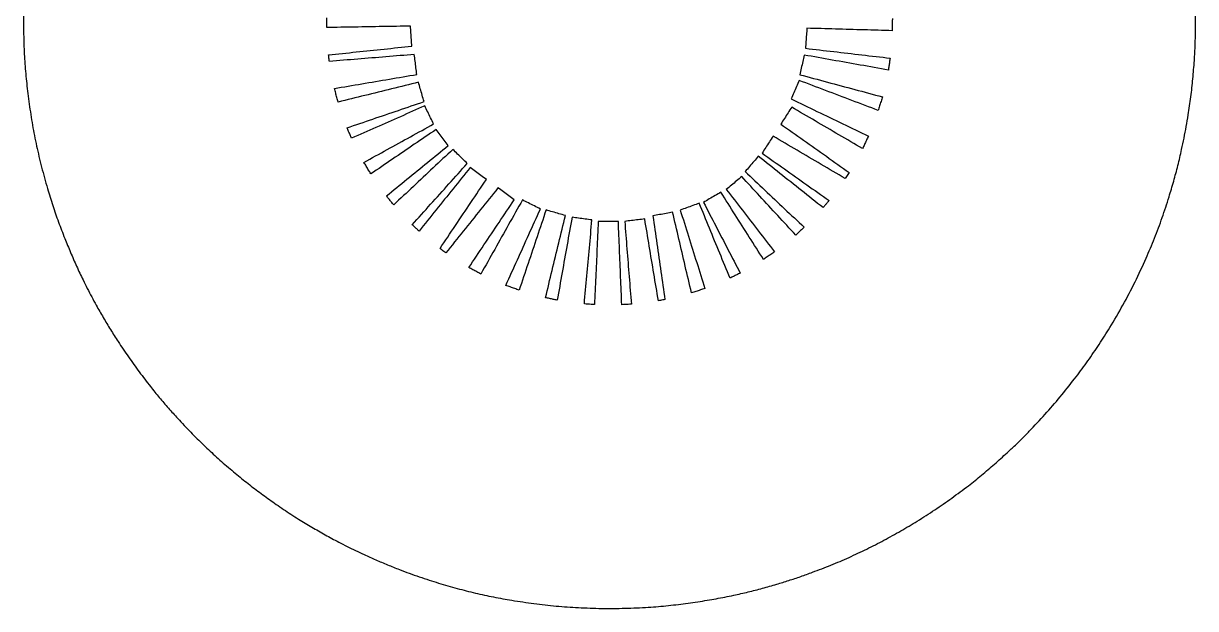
# Model space of a CAD drawing. Extents: x 12 to 289, y 40 to 316.
# Drawn here: x 12.1 to 288.7, y 39.7 to 177.6 of the extents above; entities that cross this region are included whole.
import ezdxf

# ---------------------------------------------------------------- set-up
doc = ezdxf.new("R2010")
doc.units = 0
doc.layers.get('0').update_dxf_attribs({"linetype": 'CONTINUOUS'})

msp = doc.modelspace()

# ---------------------------------------------------------------- linework, layer by layer
at = {"color": 7}
for points, knots in [([(12.183054, 181.277542), (12.168204, 180.588165), (12.138511, 179.209734), (12.135871, 177.141296), (12.16311, 175.762833), (12.176732, 175.073451)], [0, 0, 0, 0, 2.06858, 4.136194, 6.204707, 6.204707, 6.204707, 6.204707]), ([(288.414178, 168.862022), (288.486809, 170.126312), (288.632056, 172.65465), (288.705976, 176.45303), (288.682658, 178.984789), (288.671, 180.250536)], [0, 0, 0, 0, 3.798865, 7.597002, 11.39434, 11.39434, 11.39434, 11.39434]), ([(83.701749, 176.649098), (83.701749, 176.899499), (83.701749, 177.400279), (83.701749, 178.151461), (83.701749, 178.652241), (83.701749, 178.902642)], [0, 0, 0, 0, 0.751202, 1.502342, 2.253544, 2.253544, 2.253544, 2.253544]), ([(217.15222, 178.776207), (217.14968, 178.457292), (217.144598, 177.819317), (217.136983, 176.862489), (217.131901, 176.224576), (217.12936, 175.905724)], [0, 0, 0, 0, 0.956774, 1.913987, 2.870573, 2.870573, 2.870573, 2.870573]), ([(12.176732, 175.073451), (12.221093, 173.5167), (12.309811, 170.403383), (12.62765, 165.74079), (12.98579, 162.647092), (13.164848, 161.100347)], [0, 0, 0, 0, 4.671949, 9.343341, 14.014108, 14.014108, 14.014108, 14.014108]), ([(103.476778, 176.988047), (101.279809, 176.950817), (96.885655, 176.876354), (90.293984, 176.763032), (85.89928, 176.687078), (83.701749, 176.649098)], [0, 0, 0, 0, 6.591854, 13.184355, 19.777934, 19.777934, 19.777934, 19.777934]), ([(103.762669, 172.256027), (103.730749, 172.782054), (103.666921, 173.833908), (103.572355, 175.411292), (103.508629, 176.462584), (103.476778, 176.988047)], [0, 0, 0, 0, 1.580984, 3.161366, 4.740648, 4.740648, 4.740648, 4.740648]), ([(196.997884, 176.482304), (196.960106, 175.956842), (196.884523, 174.905556), (196.772233, 173.328166), (196.696706, 172.276311), (196.658936, 171.750284)], [0, 0, 0, 0, 1.580455, 3.162, 4.744144, 4.744144, 4.744144, 4.744144]), ([(217.12936, 175.905724), (214.892223, 175.969787), (210.418303, 176.097901), (203.707812, 176.290102), (199.234457, 176.418239), (196.997884, 176.482304)], [0, 0, 0, 0, 6.714163, 13.42726, 20.139731, 20.139731, 20.139731, 20.139731]), ([(84.129033, 170.207658), (86.310228, 170.43525), (90.673011, 170.890476), (97.217553, 171.573301), (101.580909, 172.028446), (103.762669, 172.256027)], [0, 0, 0, 0, 6.579108, 13.159407, 19.740199, 19.740199, 19.740199, 19.740199]), ([(196.658936, 171.750284), (198.876966, 171.49334), (203.313191, 170.979431), (209.968129, 170.210097), (214.40501, 169.697473), (216.623618, 169.441142)], [0, 0, 0, 0, 6.698589, 13.397679, 20.097778, 20.097778, 20.097778, 20.097778]), ([(84.318687, 168.659669), (84.297613, 168.831661), (84.255464, 169.175665), (84.192256, 169.691662), (84.150107, 170.035666), (84.129033, 170.207658)], [0, 0, 0, 0, 0.519834, 1.03973, 1.559563, 1.559563, 1.559563, 1.559563]), ([(104.361827, 170.295993), (102.134749, 170.113953), (97.680793, 169.74989), (90.999785, 169.203972), (86.545772, 168.841107), (84.318687, 168.659669)], [0, 0, 0, 0, 6.703515, 13.406432, 20.109824, 20.109824, 20.109824, 20.109824]), ([(196.350467, 170.159398), (196.235952, 169.645174), (196.006895, 168.616607), (195.66483, 167.072979), (195.437276, 166.043576), (195.32346, 165.528696)], [0, 0, 0, 0, 1.580461, 3.16129, 4.743222, 4.743222, 4.743222, 4.743222]), ([(216.211291, 166.636418), (214.004493, 167.027727), (209.591005, 167.810327), (202.970881, 168.985506), (198.557328, 169.76809), (196.350467, 170.159398)], [0, 0, 0, 0, 6.723671, 13.447008, 20.170864, 20.170864, 20.170864, 20.170864]), ([(216.623618, 169.441142), (216.577412, 169.12949), (216.485029, 168.506383), (216.347853, 167.571435), (216.25682, 166.948149), (216.211291, 166.636418)], [0, 0, 0, 0, 0.945177, 1.889755, 2.834872, 2.834872, 2.834872, 2.834872]), ([(286.974844, 156.054778), (287.18645, 157.471525), (287.609666, 160.30506), (288.081908, 164.5775), (288.303421, 167.433846), (288.414178, 168.862022)], [0, 0, 0, 0, 4.297115, 8.594357, 12.891619, 12.891619, 12.891619, 12.891619]), ([(85.520107, 162.289067), (87.678488, 162.65509), (91.995465, 163.387172), (98.470668, 164.486188), (102.787645, 165.21827), (104.946027, 165.584293)], [0, 0, 0, 0, 6.567591, 13.135832, 19.703423, 19.703423, 19.703423, 19.703423]), ([(105.325616, 163.750696), (103.221601, 163.229889), (99.013811, 162.188336), (92.701871, 160.626779), (88.494149, 159.585205), (86.390198, 159.064396)], [0, 0, 0, 0, 6.502543, 13.004342, 19.506703, 19.506703, 19.506703, 19.506703]), ([(106.660809, 159.190831), (106.512455, 159.697511), (106.215752, 160.710851), (105.770699, 162.230809), (105.473973, 163.24408), (105.325616, 163.750696)], [0, 0, 0, 0, 1.583856, 3.167651, 4.751327, 4.751327, 4.751327, 4.751327]), ([(195.171907, 164.178262), (194.963812, 163.693524), (194.547654, 162.724123), (193.924461, 161.269529), (193.508304, 160.300127), (193.300209, 159.815389)], [0, 0, 0, 0, 1.582553, 3.164859, 4.747412, 4.747412, 4.747412, 4.747412]), ([(213.831593, 157.089122), (211.758541, 157.87654), (207.612208, 159.451462), (201.392235, 161.814305), (197.245501, 163.390219), (195.171907, 164.178262)], [0, 0, 0, 0, 6.652682, 13.306091, 19.960957, 19.960957, 19.960957, 19.960957]), ([(195.32346, 165.528696), (197.486956, 164.948528), (201.814351, 163.788085), (208.30556, 162.046558), (212.633572, 160.886313), (214.79764, 160.306173)], [0, 0, 0, 0, 6.719805, 13.440862, 20.162302, 20.162302, 20.162302, 20.162302]), ([(13.164848, 161.100347), (13.389531, 159.440094), (13.838869, 156.119789), (14.68867, 151.164422), (15.425972, 147.896025), (15.794595, 146.261949)], [0, 0, 0, 0, 5.026092, 10.051577, 15.076312, 15.076312, 15.076312, 15.076312]), ([(86.390198, 159.064396), (86.293384, 159.422639), (86.09976, 160.139113), (85.810519, 161.214217), (85.616917, 161.930759), (85.520107, 162.289067)], [0, 0, 0, 0, 1.113285, 2.226528, 3.339994, 3.339994, 3.339994, 3.339994]), ([(88.507147, 153.00198), (90.524445, 153.689757), (94.558827, 155.065237), (100.610351, 157.127298), (104.644087, 158.50302), (106.660809, 159.190831)], [0, 0, 0, 0, 6.393962, 12.787248, 19.179607, 19.179607, 19.179607, 19.179607]), ([(106.812644, 158.179064), (104.896423, 157.329125), (101.063894, 155.629208), (95.315501, 153.078404), (91.482895, 151.378519), (89.566609, 150.528584)], [0, 0, 0, 0, 6.288776, 12.577838, 18.866785, 18.866785, 18.866785, 18.866785]), ([(108.921973, 153.920049), (108.687595, 154.393237), (108.218776, 155.33974), (107.515882, 156.759519), (107.047028, 157.705941), (106.812644, 158.179064)], [0, 0, 0, 0, 1.584161, 3.168742, 4.752734, 4.752734, 4.752734, 4.752734]), ([(193.401527, 157.878216), (193.116404, 157.434744), (192.546114, 156.547731), (191.689846, 155.217796), (191.119556, 154.330782), (190.834433, 153.887311)], [0, 0, 0, 0, 1.581662, 3.163576, 4.745238, 4.745238, 4.745238, 4.745238]), ([(193.300209, 159.815389), (195.323554, 158.84071), (199.370291, 156.891328), (205.439853, 153.966254), (209.486476, 152.016704), (211.509751, 151.041947)], [0, 0, 0, 0, 6.737605, 13.475368, 20.212885, 20.212885, 20.212885, 20.212885]), ([(210.11896, 148.103167), (208.261108, 149.189178), (204.545622, 151.361073), (198.97355, 154.620116), (195.258791, 156.792227), (193.401527, 157.878216)], [0, 0, 0, 0, 6.45595, 12.911147, 19.365541, 19.365541, 19.365541, 19.365541]), ([(214.79764, 160.306173), (214.690424, 159.948698), (214.475981, 159.233716), (214.153252, 158.16158), (213.93881, 157.446597), (213.831593, 157.089122)], [0, 0, 0, 0, 1.119622, 2.239346, 3.358968, 3.358968, 3.358968, 3.358968]), ([(285.411333, 147.888396), (285.600424, 148.792664), (285.978637, 150.60136), (286.511446, 153.321729), (286.820379, 155.143765), (286.974844, 156.054778)], [0, 0, 0, 0, 2.771495, 5.543473, 8.315419, 8.315419, 8.315419, 8.315419]), ([(89.566609, 150.528584), (89.448792, 150.803422), (89.213198, 151.353002), (88.860594, 152.177703), (88.624969, 152.727207), (88.507147, 153.00198)], [0, 0, 0, 0, 0.897079, 1.793846, 2.690752, 2.690752, 2.690752, 2.690752]), ([(92.475191, 144.853378), (94.302679, 145.860792), (97.957517, 147.875545), (103.439605, 150.898084), (107.09448, 152.912707), (108.921973, 153.920049)], [0, 0, 0, 0, 6.2603, 12.520131, 18.78034, 18.78034, 18.78034, 18.78034]), ([(109.490933, 152.600096), (107.782088, 151.438364), (104.364325, 149.114851), (99.237704, 145.62906), (95.820308, 143.304442), (94.111516, 142.142069)], [0, 0, 0, 0, 6.199028, 12.398321, 18.598301, 18.598301, 18.598301, 18.598301]), ([(112.328678, 148.798844), (112.013357, 149.221164), (111.382702, 150.06582), (110.436861, 151.332959), (109.806248, 152.177709), (109.490933, 152.600096)], [0, 0, 0, 0, 1.581149, 3.16236, 4.743659, 4.743659, 4.743659, 4.743659]), ([(189.000836, 151.026989), (188.714207, 150.583538), (188.141014, 149.696736), (187.281683, 148.366594), (186.709573, 147.479521), (186.423582, 147.036084)], [0, 0, 0, 0, 1.584059, 3.16776, 4.750743, 4.750743, 4.750743, 4.750743]), ([(206.039438, 141.052127), (204.146037, 142.160516), (200.359434, 144.37718), (194.679436, 147.701342), (190.893637, 149.918478), (189.000836, 151.026989)], [0, 0, 0, 0, 6.581902, 13.163118, 19.743653, 19.743653, 19.743653, 19.743653]), ([(211.509751, 151.041947), (211.354779, 150.715525), (211.044835, 150.062681), (210.581802, 149.08282), (210.273202, 148.429637), (210.11896, 148.103167)], [0, 0, 0, 0, 1.084024, 2.168048, 3.251266, 3.251266, 3.251266, 3.251266]), ([(97.786331, 136.950027), (99.402209, 138.266591), (102.633781, 140.899569), (107.481277, 144.849116), (110.712806, 147.48221), (112.328678, 148.798844)], [0, 0, 0, 0, 6.25297, 12.505225, 18.758314, 18.758314, 18.758314, 18.758314]), ([(113.45164, 147.913513), (111.900639, 146.460174), (108.798728, 143.553578), (104.146406, 139.193013), (101.044494, 136.286418), (99.493493, 134.833078)], [0, 0, 0, 0, 6.376535, 12.752701, 19.129236, 19.129236, 19.129236, 19.129236]), ([(116.850724, 144.592887), (116.473051, 144.961939), (115.717807, 145.69994), (114.584383, 146.80641), (113.829245, 147.544455), (113.45164, 147.913513)], [0, 0, 0, 0, 1.58415, 3.167861, 4.751877, 4.751877, 4.751877, 4.751877]), ([(186.423582, 147.036084), (188.177139, 145.79507), (191.684344, 143.312977), (196.945627, 139.589959), (200.453609, 137.108318), (202.207707, 135.867422)], [0, 0, 0, 0, 6.444819, 12.889976, 19.335915, 19.335915, 19.335915, 19.335915]), ([(282.442356, 136.717193), (282.813499, 137.947428), (283.555675, 140.407534), (284.548426, 144.132528), (285.123705, 146.63647), (285.411333, 147.888396)], [0, 0, 0, 0, 3.85486, 7.708581, 11.562024, 11.562024, 11.562024, 11.562024]), ([(15.794595, 146.261949), (16.004215, 145.413748), (16.42345, 143.717373), (17.090381, 141.182083), (17.571987, 139.502094), (17.812822, 138.661987)], [0, 0, 0, 0, 2.621151, 5.242221, 7.863998, 7.863998, 7.863998, 7.863998]), ([(94.111516, 142.142069), (93.929617, 142.443623), (93.566032, 143.046377), (93.021074, 143.950439), (92.65714, 144.552418), (92.475191, 144.853378)], [0, 0, 0, 0, 1.056503, 2.111768, 3.166821, 3.166821, 3.166821, 3.166821]), ([(103.878944, 130.154116), (105.320347, 131.758402), (108.203059, 134.966871), (112.52661, 139.780131), (115.409322, 142.9886), (116.850724, 144.592887)], [0, 0, 0, 0, 6.470116, 12.939809, 19.409925, 19.409925, 19.409925, 19.409925]), ([(185.530913, 146.292429), (185.185487, 145.892866), (184.494798, 145.093927), (183.45971, 143.89497), (182.769925, 143.095684), (182.425058, 142.696071)], [0, 0, 0, 0, 1.584528, 3.168311, 4.751855, 4.751855, 4.751855, 4.751855]), ([(200.799136, 134.19328), (199.102719, 135.537267), (195.709564, 138.225495), (190.619997, 142.258343), (187.227269, 144.947738), (185.530913, 146.292429)], [0, 0, 0, 0, 6.492855, 12.986942, 19.480966, 19.480966, 19.480966, 19.480966]), ([(117.53596, 143.644338), (116.196231, 141.978509), (113.516663, 138.646713), (109.496604, 133.649587), (106.816962, 130.317737), (105.477169, 128.651847)], [0, 0, 0, 0, 6.413169, 12.826869, 19.240302, 19.240302, 19.240302, 19.240302]), ([(121.362611, 140.831993), (120.937637, 141.144144), (120.087412, 141.768649), (118.812222, 142.706588), (117.96149, 143.331674), (117.53596, 143.644338)], [0, 0, 0, 0, 1.581887, 3.164809, 4.748952, 4.748952, 4.748952, 4.748952]), ([(181.610847, 141.517511), (181.207666, 141.176864), (180.401228, 140.495504), (179.191137, 139.474119), (178.384656, 138.792873), (177.981469, 138.452296)], [0, 0, 0, 0, 1.583464, 3.167229, 4.750572, 4.750572, 4.750572, 4.750572]), ([(194.342173, 127.71882), (192.927589, 129.252231), (190.098494, 132.318974), (185.854926, 136.91873), (183.025481, 139.984648), (181.610847, 141.517511)], [0, 0, 0, 0, 6.25872, 12.517118, 18.774732, 18.774732, 18.774732, 18.774732]), ([(182.425058, 142.696071), (183.972115, 141.235922), (187.0664, 138.315461), (191.708194, 133.934234), (194.802917, 131.013141), (196.350467, 129.552418)], [0, 0, 0, 0, 6.381911, 12.76453, 19.148698, 19.148698, 19.148698, 19.148698]), ([(206.957507, 142.483558), (206.855489, 142.324424), (206.651561, 142.006324), (206.345187, 141.529406), (206.141384, 141.211266), (206.039438, 141.052127)], [0, 0, 0, 0, 0.56708, 1.133564, 1.700543, 1.700543, 1.700543, 1.700543]), ([(17.812822, 138.661987), (18.213413, 137.341067), (19.014678, 134.698953), (20.383989, 130.789216), (21.385464, 128.216208), (21.886192, 126.929727)], [0, 0, 0, 0, 4.140642, 8.282149, 12.423508, 12.423508, 12.423508, 12.423508]), ([(110.424242, 124.542127), (111.639711, 126.352086), (114.070596, 129.971927), (117.716258, 135.402193), (120.147143, 139.022034), (121.362611, 140.831993)], [0, 0, 0, 0, 6.540631, 13.080982, 19.621612, 19.621612, 19.621612, 19.621612]), ([(124.104118, 138.823982), (122.737788, 137.125506), (120.005277, 133.728738), (115.906488, 128.633389), (113.174019, 125.236523), (111.807696, 123.53798)], [0, 0, 0, 0, 6.539502, 13.078299, 19.617947, 19.617947, 19.617947, 19.617947]), ([(127.930769, 136.009098), (127.505645, 136.321903), (126.655298, 136.947585), (125.379428, 137.885447), (124.529175, 138.511171), (124.104118, 138.823982)], [0, 0, 0, 0, 1.583414, 3.167194, 4.750456, 4.750456, 4.750456, 4.750456]), ([(177.981469, 138.452296), (179.246038, 136.819939), (181.775248, 133.555133), (185.568535, 128.657653), (188.097787, 125.392943), (189.362362, 123.760653)], [0, 0, 0, 0, 6.194637, 12.38962, 18.584108, 18.584108, 18.584108, 18.584108]), ([(99.493493, 134.833078), (99.303767, 135.068261), (98.924319, 135.538618), (98.35527, 136.244272), (97.975981, 136.71477), (97.786331, 136.950027)], [0, 0, 0, 0, 0.906512, 1.812995, 2.719536, 2.719536, 2.719536, 2.719536]), ([(117.230031, 120.075678), (118.418692, 121.846074), (120.796086, 125.386973), (124.362768, 130.698267), (126.741394, 134.23876), (127.930769, 136.009098)], [0, 0, 0, 0, 6.397262, 12.794908, 19.193219, 19.193219, 19.193219, 19.193219]), ([(129.865402, 136.001478), (128.776875, 134.05994), (126.599731, 130.176703), (123.332723, 124.352361), (121.154413, 120.469461), (120.065236, 118.527971)], [0, 0, 0, 0, 6.677586, 13.355724, 20.034138, 20.034138, 20.034138, 20.034138]), ([(134.101558, 133.859411), (133.631174, 134.097815), (132.69039, 134.57463), (131.278246, 135.28847), (130.336419, 135.763774), (129.865402, 136.001478)], [0, 0, 0, 0, 1.582049, 3.164148, 4.746943, 4.746943, 4.746943, 4.746943]), ([(176.701873, 137.804596), (176.245182, 137.540991), (175.332005, 137.0139), (173.961978, 136.223414), (173.048839, 135.696195), (172.592153, 135.432518)], [0, 0, 0, 0, 1.581925, 3.163142, 4.745161, 4.745161, 4.745161, 4.745161]), ([(186.747291, 121.972493), (185.631208, 123.731739), (183.399134, 127.250084), (180.050273, 132.527204), (177.818034, 136.045422), (176.701873, 137.804596)], [0, 0, 0, 0, 6.250221, 12.499927, 18.75009, 18.75009, 18.75009, 18.75009]), ([(202.207707, 135.867422), (202.051149, 135.681181), (201.738176, 135.308869), (201.269295, 134.75028), (200.955819, 134.378904), (200.799136, 134.19328)], [0, 0, 0, 0, 0.729908, 1.459149, 2.187882, 2.187882, 2.187882, 2.187882]), ([(277.028769, 122.238064), (277.703821, 123.818392), (279.054007, 126.979236), (280.861009, 131.810072), (281.915261, 135.081551), (282.442356, 136.717193)], [0, 0, 0, 0, 5.155008, 10.31063, 15.465641, 15.465641, 15.465641, 15.465641]), ([(125.970453, 115.864922), (126.874032, 117.86433), (128.681091, 121.862929), (131.391167, 127.861224), (133.198057, 131.859933), (134.101558, 133.859411)], [0, 0, 0, 0, 6.582308, 13.163901, 19.746303, 19.746303, 19.746303, 19.746303]), ([(135.447193, 133.631658), (134.740871, 131.530021), (133.32831, 127.326999), (131.210489, 121.022569), (129.797831, 116.820165), (129.091549, 114.7191)], [0, 0, 0, 0, 6.651459, 13.302124, 19.951919, 19.951919, 19.951919, 19.951919]), ([(140.007058, 132.311422), (139.500401, 132.458157), (138.487119, 132.751618), (136.967159, 133.19168), (135.953853, 133.484997), (135.447193, 133.631658)], [0, 0, 0, 0, 1.582431, 3.164767, 4.747145, 4.747145, 4.747145, 4.747145]), ([(165.31336, 133.118296), (164.794225, 133.020554), (163.756203, 132.825119), (162.199192, 132.532), (161.161108, 132.337729), (160.642018, 132.240584)], [0, 0, 0, 0, 1.584769, 3.168779, 4.753085, 4.753085, 4.753085, 4.753085]), ([(169.762029, 114.076762), (169.267824, 116.192566), (168.279449, 120.424027), (166.795719, 126.771008), (165.80749, 131.002489), (165.31336, 133.118296)], [0, 0, 0, 0, 6.518264, 13.036079, 19.5543, 19.5543, 19.5543, 19.5543]), ([(171.580387, 135.220004), (171.084495, 135.04056), (170.092595, 134.681628), (168.604302, 134.144702), (167.612373, 133.785911), (167.116478, 133.60654)], [0, 0, 0, 0, 1.58208, 3.164536, 4.746552, 4.746552, 4.746552, 4.746552]), ([(167.116478, 133.60654), (167.761611, 131.552674), (169.051944, 127.444729), (170.98795, 121.283107), (172.278141, 117.175136), (172.9232, 115.121267)], [0, 0, 0, 0, 6.45841, 12.917491, 19.375845, 19.375845, 19.375845, 19.375845]), ([(178.85156, 117.564464), (178.043768, 119.526213), (176.428157, 123.449777), (174.003789, 129.334692), (172.388178, 133.258256), (171.580387, 135.220004)], [0, 0, 0, 0, 6.364658, 12.729531, 19.094189, 19.094189, 19.094189, 19.094189]), ([(172.592153, 135.432518), (173.554666, 133.579539), (175.47967, 129.873626), (178.366397, 124.314293), (180.291532, 120.608415), (181.254118, 118.755442)], [0, 0, 0, 0, 6.264155, 12.528163, 18.792405, 18.792405, 18.792405, 18.792405]), ([(105.477169, 128.651847), (105.299541, 128.818779), (104.944382, 129.152551), (104.411953, 129.65364), (104.056648, 129.987259), (103.878944, 130.154116)], [0, 0, 0, 0, 0.731276, 1.462146, 2.19343, 2.19343, 2.19343, 2.19343]), ([(135.320758, 112.94872), (135.841063, 115.100144), (136.881699, 119.403098), (138.444135, 125.857251), (139.486082, 130.160024), (140.007058, 132.311422)], [0, 0, 0, 0, 6.640338, 13.281002, 19.921738, 19.921738, 19.921738, 19.921738]), ([(141.572544, 131.916876), (141.184078, 129.745226), (140.407114, 125.401756), (139.242779, 118.885876), (138.465952, 114.541818), (138.077504, 112.3696)], [0, 0, 0, 0, 6.618363, 13.237243, 19.857273, 19.857273, 19.857273, 19.857273]), ([(146.274084, 131.274538), (145.751449, 131.34606), (144.70639, 131.489076), (143.139107, 131.70244), (142.094615, 131.845413), (141.572544, 131.916876)], [0, 0, 0, 0, 1.582521, 3.164398, 4.745216, 4.745216, 4.745216, 4.745216]), ([(144.481127, 111.494429), (144.680098, 113.692256), (145.078039, 118.087883), (145.675364, 124.681282), (146.074511, 129.076783), (146.274084, 131.274538)], [0, 0, 0, 0, 6.620445, 13.24081, 19.861204, 19.861204, 19.861204, 19.861204]), ([(147.758856, 130.905391), (147.660876, 128.728928), (147.464933, 124.37634), (147.169518, 117.847895), (146.972186, 113.495909), (146.873524, 111.320016)], [0, 0, 0, 0, 6.536003, 13.070988, 19.605376, 19.605376, 19.605376, 19.605376]), ([(152.510913, 130.887611), (151.982586, 130.889461), (150.926328, 130.893159), (149.342312, 130.89984), (148.286618, 130.903541), (147.758856, 130.905391)], [0, 0, 0, 0, 1.584991, 3.168793, 4.752091, 4.752091, 4.752091, 4.752091]), ([(153.315247, 111.294616), (153.22588, 113.471964), (153.047165, 117.826242), (152.779036, 124.35724), (152.600285, 128.71089), (152.510913, 130.887611)], [0, 0, 0, 0, 6.537544, 13.073834, 19.609498, 19.609498, 19.609498, 19.609498]), ([(158.729962, 131.519789), (158.205593, 131.455724), (157.156856, 131.327596), (155.583749, 131.135402), (154.535011, 131.007273), (154.010642, 130.943209)], [0, 0, 0, 0, 1.584804, 3.169607, 4.754411, 4.754411, 4.754411, 4.754411]), ([(154.010642, 130.943209), (154.183614, 128.77411), (154.529563, 124.435856), (155.049596, 117.92853), (155.395538, 113.590213), (155.568509, 111.421051)], [0, 0, 0, 0, 6.527953, 13.056077, 19.584218, 19.584218, 19.584218, 19.584218]), ([(161.947013, 112.220304), (161.589554, 114.36497), (160.87467, 118.654094), (159.802469, 125.087281), (159.087442, 129.375754), (158.729962, 131.519789)], [0, 0, 0, 0, 6.522753, 13.044877, 19.565774, 19.565774, 19.565774, 19.565774]), ([(160.642018, 132.240584), (160.958184, 130.047883), (161.590519, 125.662462), (162.538881, 119.084318), (163.171216, 114.698897), (163.487382, 112.506196)], [0, 0, 0, 0, 6.646136, 13.292325, 19.93846, 19.93846, 19.93846, 19.93846]), ([(196.350467, 129.552418), (196.127189, 129.349048), (195.680561, 128.942241), (195.01168, 128.330438), (194.565401, 127.922746), (194.342173, 127.71882)], [0, 0, 0, 0, 0.906039, 1.812381, 2.719435, 2.719435, 2.719435, 2.719435]), ([(21.886192, 126.929727), (22.336665, 125.828999), (23.237536, 123.627728), (24.662296, 120.356618), (25.685687, 118.210032), (26.197306, 117.136898)], [0, 0, 0, 0, 3.568004, 7.13541, 10.701757, 10.701757, 10.701757, 10.701757]), ([(111.807696, 123.53798), (111.653605, 123.649406), (111.345581, 123.872145), (110.884917, 124.207532), (110.577729, 124.430647), (110.424242, 124.542127)], [0, 0, 0, 0, 0.570471, 1.14036, 1.709461, 1.709461, 1.709461, 1.709461]), ([(189.362362, 123.760653), (189.072207, 123.561818), (188.491701, 123.164012), (187.619526, 122.568667), (187.038113, 122.17127), (186.747291, 121.972493)], [0, 0, 0, 0, 1.055238, 2.111192, 3.167983, 3.167983, 3.167983, 3.167983]), ([(268.44752, 105.89006), (269.497655, 107.654083), (271.597916, 111.18211), (274.465454, 116.637052), (276.174272, 120.370932), (277.028769, 122.238064)], [0, 0, 0, 0, 6.158204, 12.316346, 18.475758, 18.475758, 18.475758, 18.475758]), ([(120.065236, 118.527971), (119.749948, 118.699925), (119.119533, 119.043745), (118.174397, 119.559524), (117.544729, 119.903676), (117.230031, 120.075678)], [0, 0, 0, 0, 1.077391, 2.154232, 3.230136, 3.230136, 3.230136, 3.230136]), ([(26.197306, 117.136898), (26.533149, 116.468073), (27.204769, 115.130554), (28.242902, 113.140182), (28.954269, 111.823763), (29.309907, 111.16564)], [0, 0, 0, 0, 2.245207, 4.48998, 6.734163, 6.734163, 6.734163, 6.734163]), ([(181.254118, 118.755442), (180.987131, 118.62312), (180.453284, 118.358538), (179.652539, 117.961329), (179.118612, 117.696782), (178.85156, 117.564464)], [0, 0, 0, 0, 0.893934, 1.787447, 2.68155, 2.68155, 2.68155, 2.68155]), ([(129.091549, 114.7191), (128.744858, 114.846404), (128.051285, 115.101083), (127.010822, 115.482757), (126.317204, 115.737548), (125.970453, 115.864922)], [0, 0, 0, 0, 1.107975, 2.216561, 3.324778, 3.324778, 3.324778, 3.324778]), ([(172.9232, 115.121267), (172.572336, 115.005032), (171.870294, 114.772458), (170.816318, 114.425056), (170.113536, 114.192886), (169.762029, 114.076762)], [0, 0, 0, 0, 1.108847, 2.218689, 3.329263, 3.329263, 3.329263, 3.329263]), ([(29.309907, 111.16564), (29.859744, 110.201685), (30.959215, 108.274135), (32.65652, 105.410207), (33.863484, 103.54833), (34.466953, 102.617411)], [0, 0, 0, 0, 3.32929, 6.657341, 9.985255, 9.985255, 9.985255, 9.985255]), ([(138.077504, 112.3696), (137.771282, 112.434357), (137.158734, 112.563893), (136.23971, 112.756421), (135.627003, 112.884636), (135.320758, 112.94872)], [0, 0, 0, 0, 0.938983, 1.878285, 2.81692, 2.81692, 2.81692, 2.81692]), ([(146.873524, 111.320016), (146.607759, 111.339399), (146.07606, 111.378178), (145.278591, 111.436267), (144.746893, 111.475046), (144.481127, 111.494429)], [0, 0, 0, 0, 0.799416, 1.599331, 2.398747, 2.398747, 2.398747, 2.398747]), ([(155.568509, 111.421051), (155.318148, 111.407434), (154.817385, 111.380198), (154.066315, 111.337724), (153.5656, 111.308985), (153.315247, 111.294616)], [0, 0, 0, 0, 0.752191, 1.504511, 2.256808, 2.256808, 2.256808, 2.256808]), ([(163.487382, 112.506196), (163.316207, 112.474295), (162.973936, 112.410507), (162.460331, 112.316011), (162.118125, 112.252208), (161.947013, 112.220304)], [0, 0, 0, 0, 0.522366, 1.044494, 1.566675, 1.566675, 1.566675, 1.566675]), ([(260.531469, 94.321771), (261.463987, 95.570271), (263.328979, 98.067211), (265.967248, 101.92802), (267.62079, 104.569424), (268.44752, 105.89006)], [0, 0, 0, 0, 4.674619, 9.349013, 14.022942, 14.022942, 14.022942, 14.022942]), ([(34.466953, 102.617411), (35.274972, 101.408225), (36.89093, 98.989971), (39.440835, 95.448626), (41.218228, 93.146354), (42.106991, 91.995131)], [0, 0, 0, 0, 4.362729, 8.725032, 13.087996, 13.087996, 13.087996, 13.087996]), ([(249.939387, 81.951971), (251.177588, 83.272452), (253.654067, 85.913495), (257.189744, 90.03929), (259.417454, 92.89414), (260.531469, 94.321771)], [0, 0, 0, 0, 5.430202, 10.860735, 16.292833, 16.292833, 16.292833, 16.292833]), ([(42.106991, 91.995131), (42.796795, 91.136113), (44.176369, 89.418121), (46.330431, 86.910416), (47.817329, 85.284248), (48.560849, 84.471087)], [0, 0, 0, 0, 3.304954, 6.60974, 9.915155, 9.915155, 9.915155, 9.915155]), ([(48.560849, 84.471087), (49.060061, 83.930908), (50.058528, 82.850502), (51.593614, 81.264942), (52.625009, 80.215737), (53.140751, 79.691089)], [0, 0, 0, 0, 2.206522, 4.413238, 6.620336, 6.620336, 6.620336, 6.620336]), ([(244.233982, 76.373002), (244.882735, 76.977868), (246.180067, 78.187438), (248.071877, 80.058075), (249.316919, 81.320709), (249.939387, 81.951971)], [0, 0, 0, 0, 2.660824, 5.320937, 7.980588, 7.980588, 7.980588, 7.980588]), ([(53.140751, 79.691089), (54.142597, 78.713161), (56.146495, 76.757103), (59.272299, 73.949255), (61.416229, 72.147397), (62.488233, 71.246436)], [0, 0, 0, 0, 4.199711, 8.400287, 12.601168, 12.601168, 12.601168, 12.601168]), ([(235.103811, 68.628824), (236.144515, 69.458057), (238.225869, 71.11648), (241.265399, 73.704936), (243.244495, 75.483683), (244.233982, 76.373002)], [0, 0, 0, 0, 3.991829, 7.983453, 11.974591, 11.974591, 11.974591, 11.974591]), ([(62.488233, 71.246436), (63.493021, 70.432227), (65.50262, 68.803792), (68.605515, 66.473536), (70.712323, 64.973213), (71.765724, 64.223053)], [0, 0, 0, 0, 3.879532, 7.759151, 11.638755, 11.638755, 11.638755, 11.638755]), ([(223.04756, 60.272507), (224.418703, 61.154708), (227.161016, 62.919127), (231.198679, 65.682771), (233.802123, 67.646824), (235.103811, 68.628824)], [0, 0, 0, 0, 4.891293, 9.782683, 14.673813, 14.673813, 14.673813, 14.673813]), ([(71.765724, 64.223053), (72.343759, 63.827187), (73.499961, 63.035361), (75.260527, 61.88649), (76.442048, 61.132623), (77.032838, 60.755671)], [0, 0, 0, 0, 2.101727, 4.203942, 6.30636, 6.30636, 6.30636, 6.30636]), ([(77.032838, 60.755671), (78.070794, 60.123168), (80.146735, 58.858145), (83.312283, 57.047118), (85.451719, 55.892741), (86.521431, 55.315556)], [0, 0, 0, 0, 3.646352, 7.292801, 10.939215, 10.939215, 10.939215, 10.939215]), ([(211.132984, 53.689391), (212.483197, 54.371894), (215.183764, 55.736972), (219.146751, 57.951887), (221.747279, 59.49896), (223.04756, 60.272507)], [0, 0, 0, 0, 4.538315, 9.077112, 13.616026, 13.616026, 13.616026, 13.616026]), ([(86.521431, 55.315556), (87.181641, 54.978959), (88.502019, 54.305786), (90.49831, 53.327063), (91.842938, 52.703703), (92.515267, 52.392016)], [0, 0, 0, 0, 2.22318, 4.446221, 6.66936, 6.66936, 6.66936, 6.66936]), ([(198.32828, 48.234036), (199.776987, 48.777159), (202.674435, 49.863419), (206.939032, 51.700105), (209.734913, 53.026254), (211.132984, 53.689391)], [0, 0, 0, 0, 4.641004, 9.28212, 13.924109, 13.924109, 13.924109, 13.924109]), ([(92.515267, 52.392016), (93.431779, 51.978157), (95.264797, 51.150444), (98.039626, 49.965825), (99.909185, 49.224462), (100.843927, 48.853796)], [0, 0, 0, 0, 3.016832, 6.033641, 9.050205, 9.050205, 9.050205, 9.050205]), ([(100.843927, 48.853796), (101.620262, 48.559458), (103.173, 47.970756), (105.522924, 47.143683), (107.099361, 46.621292), (107.887629, 46.36008)], [0, 0, 0, 0, 2.490711, 4.981642, 7.472885, 7.472885, 7.472885, 7.472885]), ([(189.863589, 45.394033), (190.81199, 45.685591), (192.708794, 46.268708), (195.536902, 47.199316), (197.397802, 47.889122), (198.32828, 48.234036)], [0, 0, 0, 0, 2.976636, 5.953279, 8.930098, 8.930098, 8.930098, 8.930098]), ([(107.887629, 46.36008), (108.618619, 46.128417), (110.0805, 45.665124), (112.285962, 45.0106), (113.763131, 44.598498), (114.501789, 44.392427)], [0, 0, 0, 0, 2.30043, 4.600548, 6.901121, 6.901121, 6.901121, 6.901121]), ([(114.501789, 44.392427), (115.921157, 44.028096), (118.759861, 43.299444), (123.054846, 42.354316), (125.943632, 41.858672), (127.388056, 41.610844)], [0, 0, 0, 0, 4.396045, 8.791989, 13.188122, 13.188122, 13.188122, 13.188122]), ([(179.723627, 42.793356), (180.859047, 43.046943), (183.129972, 43.554138), (186.508777, 44.431417), (188.745334, 45.073166), (189.863589, 45.394033)], [0, 0, 0, 0, 3.489987, 6.98023, 10.470324, 10.470324, 10.470324, 10.470324]), ([(127.388056, 41.610844), (129.122713, 41.344233), (132.59198, 40.811017), (137.824733, 40.20935), (141.327801, 39.984687), (143.079329, 39.872356)], [0, 0, 0, 0, 5.264927, 10.52971, 15.794454, 15.794454, 15.794454, 15.794454]), ([(166.668309, 40.625889), (167.427579, 40.72332), (168.946079, 40.918177), (171.220374, 41.237842), (172.730745, 41.48839), (173.485951, 41.613667)], [0, 0, 0, 0, 2.296498, 4.592875, 6.889375, 6.889375, 6.889375, 6.889375]), ([(173.485951, 41.613667), (174.181577, 41.730644), (175.572909, 41.964611), (177.649642, 42.372439), (179.032304, 42.653051), (179.723627, 42.793356)], [0, 0, 0, 0, 2.11608, 4.232406, 6.348684, 6.348684, 6.348684, 6.348684]), ([(143.079329, 39.872356), (144.911921, 39.79624), (148.577194, 39.644004), (154.081663, 39.69261), (157.745363, 39.87453), (159.577193, 39.965489)], [0, 0, 0, 0, 5.501887, 11.004037, 16.506068, 16.506068, 16.506068, 16.506068]), ([(159.577193, 39.965489), (160.366645, 40.020973), (161.945582, 40.131942), (164.308555, 40.364614), (165.881724, 40.538797), (166.668309, 40.625889)], [0, 0, 0, 0, 2.374091, 4.748281, 7.122476, 7.122476, 7.122476, 7.122476])]:
    msp.add_open_spline(points, degree=3, knots=knots, dxfattribs=at)
for points in [[(104.946027, 165.584293), (104.881116, 166.107816), (104.751293, 167.15486), (104.55656, 168.725427), (104.426738, 169.772471), (104.361827, 170.295993)], [(190.834433, 153.887311), (192.625886, 152.620227), (196.208791, 150.08606), (201.583149, 146.284809), (205.166054, 143.750641), (206.957507, 142.483558)]]:
    msp.add_open_spline(points, degree=3, dxfattribs=at)

doc.saveas('drawing.dxf')
